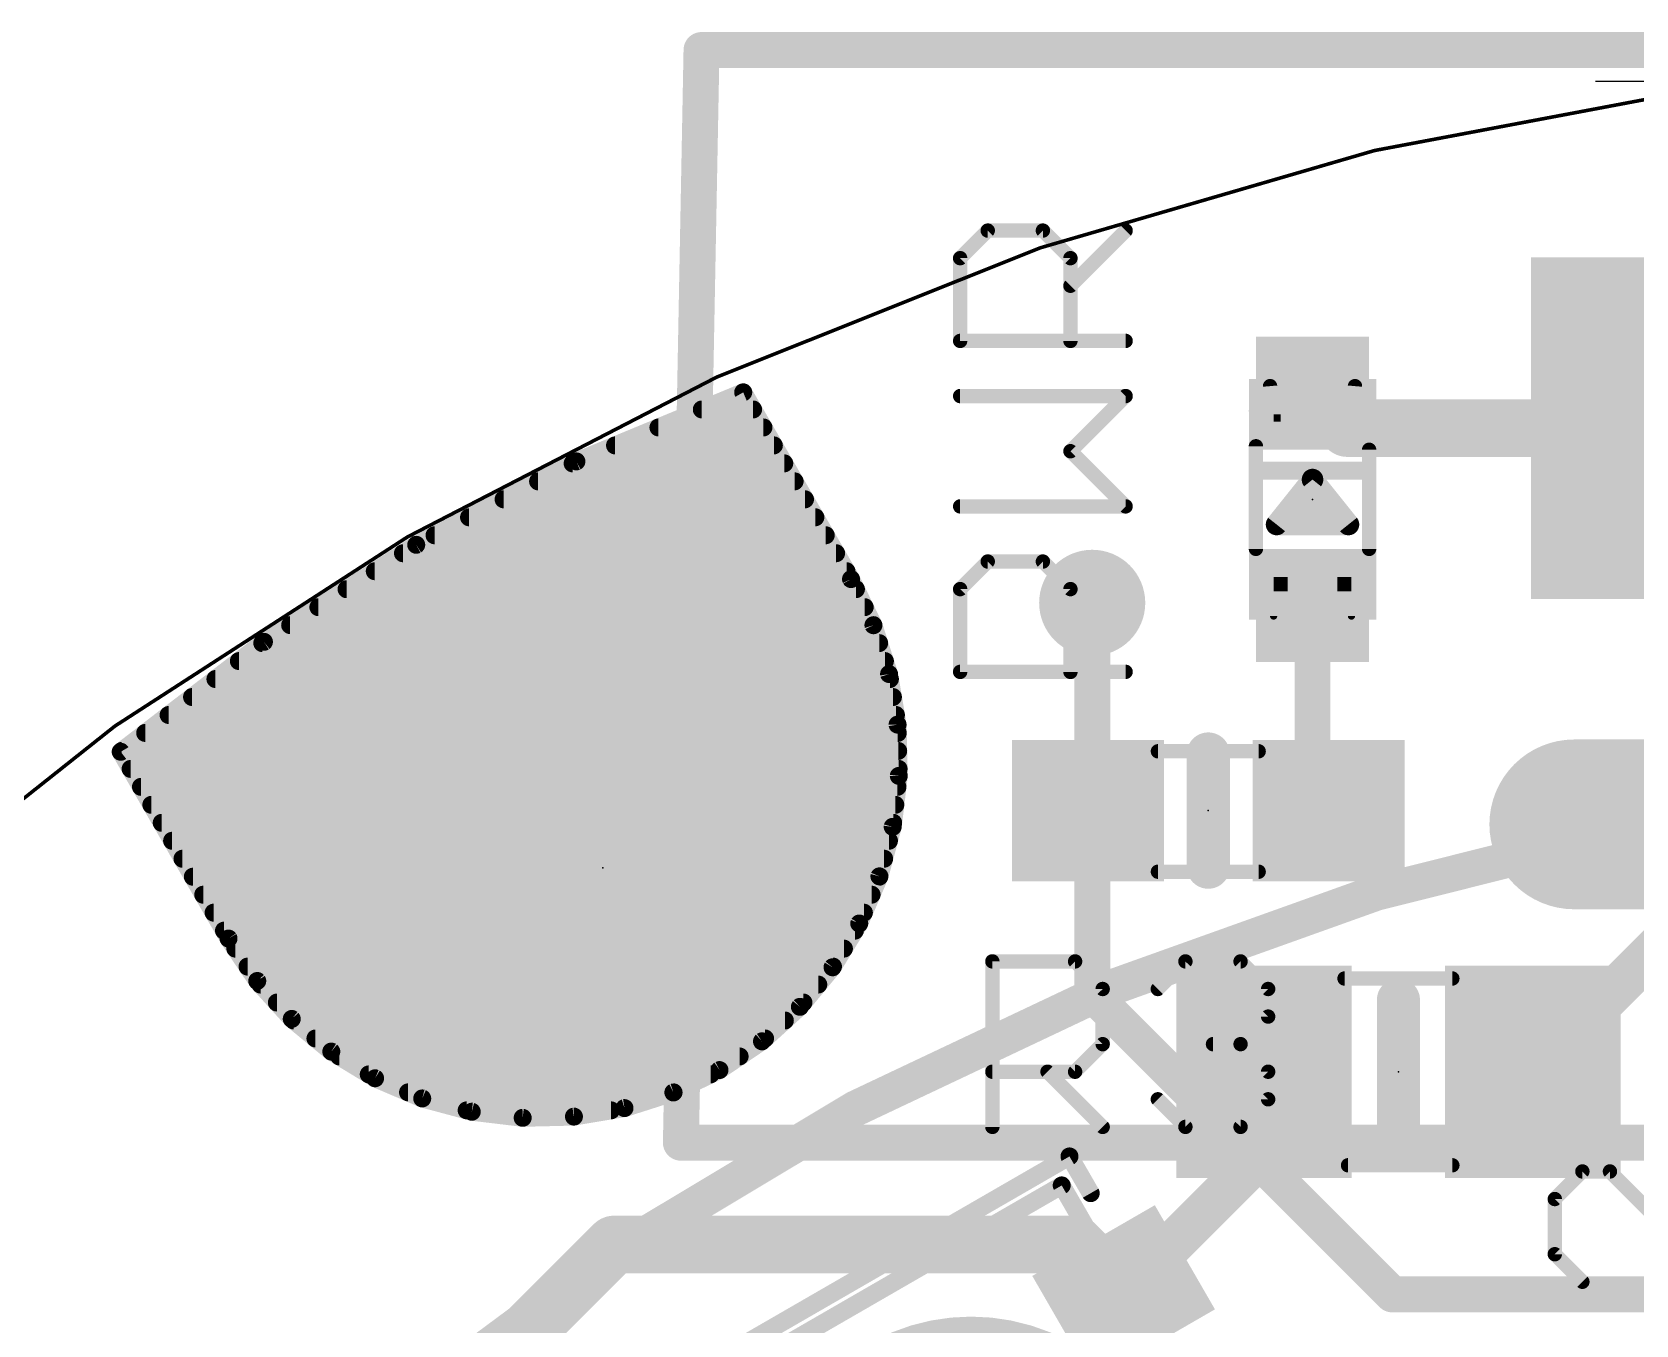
# Model space of a CAD drawing. Extents: x -25.4 to 25.4, y -26.7 to 25.8.
# Drawn here: x -15.4 to -4.06, y 16.39 to 25.53 of the extents above; entities that cross this region are included whole.
import ezdxf

# ---------------------------------------------------------------- set-up
doc = ezdxf.new("R2010")
doc.units = 0
for name, color, linetype in [('1', 12, 'CONTINUOUS'), ('16', 5, 'CONTINUOUS'), ('17', 110, 'CONTINUOUS'), ('18', 110, 'CONTINUOUS'), ('20', 53, 'CONTINUOUS'), ('21', 53, 'CONTINUOUS'), ('23', 53, 'CONTINUOUS'), ('25', 253, 'CONTINUOUS'), ('51', 53, 'CONTINUOUS')]:
    doc.layers.add(name, color=color, linetype=linetype)

# ---------------------------------------------------------------- blocks, each defined once
blk = doc.blocks.new('RECT')
blk.add_solid([(-0.5, -0.5), (0.5, -0.5), (-0.5, 0.5), (0.5, 0.5)])
blk = doc.blocks.new('OFFSETP100')
at = {"const_width": 1}
blk.add_lwpolyline([(0, 0), (1, 0)], dxfattribs=at)
at = {"const_width": 0.5}
for points in [[(0, 0.25, 1), (0, -0.25)], [(1, -0.25, 1), (1, 0.25)]]:
    blk.add_lwpolyline(points, format="xyb", dxfattribs=at)
blk = doc.blocks.new('SQUAREP')
blk.add_solid([(-0.5, -0.5), (0.5, -0.5), (-0.5, 0.5), (0.5, 0.5)])
blk = doc.blocks.new('ROUNDP')
at = {"const_width": 0.5}
blk.add_lwpolyline([(0, -0.25, 1), (0, 0.25, 1), (0, -0.25)], format="xyb", dxfattribs=at)
blk = doc.blocks.new('ROUNDV')
at = {"const_width": 0.5}
blk.add_lwpolyline([(0, -0.25, 1), (0, 0.25, 1), (0, -0.25)], format="xyb", dxfattribs=at)

msp = doc.modelspace()

# ---------------------------------------------------------------- linework, layer by layer
at = {"layer": '1'}
for points, const_width in [([(-6.103, 22.728), (-6.35, 22.975)], 0.4064), ([(-10.3733, 22.9812), (-11.5522, 22.4929)], 0.127), ([(-9.6113, 21.6614), (-10.3733, 22.9812)], 0.127), ([(-10.6659, 22.86), (-10.3033, 22.86)], 0.127), ([(-3.6, 22.728), (-6.103, 22.728)], 0.4064), ([(-10.9725, 22.733), (-10.23, 22.733)], 0.127), ([(-11.2792, 22.606), (-10.1567, 22.606)], 0.127), ([(-11.5522, 22.4929), (-12.6841, 21.9037)], 0.127), ([(-11.5789, 22.479), (-10.0833, 22.479)], 0.127), ([(-11.8229, 22.352), (-10.01, 22.352)], 0.127), ([(-12.0668, 22.225), (-9.9367, 22.225)], 0.127), ([(-12.3108, 22.098), (-9.8634, 22.098)], 0.127), ([(-12.5548, 21.971), (-9.79, 21.971)], 0.127), ([(-12.6841, 21.9037), (-13.7603, 21.218)], 0.127), ([(-12.7778, 21.844), (-9.7167, 21.844)], 0.127), ([(-12.9771, 21.717), (-9.6434, 21.717)], 0.127), ([(-13.1765, 21.59), (-9.5766, 21.59)], 0.127), ([(-9.4529, 21.3354), (-9.6113, 21.6614)], 0.127), ([(-7.907, 21.4935), (-7.907, 20.0549)], 0.254), ([(-6.35, 21.475), (-6.35, 20.1439)], 0.254), ([(-13.3758, 21.463), (-9.5149, 21.463)], 0.127), ([(-13.5752, 21.336), (-9.4532, 21.336)], 0.127), ([(-9.3426, 20.9902), (-9.4529, 21.3354)], 0.127), ([(-13.7603, 21.218), (-14.7727, 20.4412)], 0.127), ([(-13.7721, 21.209), (-9.4125, 21.209)], 0.127), ([(-13.9376, 21.082), (-9.3719, 21.082)], 0.127), ([(-14.1031, 20.955), (-9.3367, 20.955)], 0.127), ([(-9.2825, 20.6328), (-9.3426, 20.9902)], 0.127), ([(-14.2686, 20.828), (-9.3153, 20.828)], 0.127), ([(-14.4341, 20.701), (-9.294, 20.701)], 0.127), ([(-14.5997, 20.574), (-9.2811, 20.574)], 0.127), ([(-9.2739, 20.2705), (-9.2825, 20.6328)], 0.127), ([(-14.7727, 20.4412), (-14.0107, 19.1214)], 0.127), ([(-14.7652, 20.447), (-9.2781, 20.447)], 0.127), ([(-14.7027, 20.32), (-9.2751, 20.32)], 0.127), ([(-9.3169, 19.9107), (-9.2739, 20.2705)], 0.127), ([(-14.6294, 20.193), (-9.2831, 20.193)], 0.127), ([(-7.907, 20.0549), (-7.9366, 20.0254)], 0.254), ([(-6.35, 20.1439), (-6.2366, 20.0254)], 0.254), ([(-14.5561, 20.066), (-9.2983, 20.066)], 0.127), ([(-14.4828, 19.939), (-9.3135, 19.939)], 0.127), ([(-9.4107, 19.5606), (-9.3169, 19.9107)], 0.127), ([(-14.4094, 19.812), (-9.3433, 19.812)], 0.127), ([(-14.3361, 19.685), (-9.3774, 19.685)], 0.127), ([(-4.7929, 18.1788), (-3.3, 19.6717)], 0.3048), ([(-14.2628, 19.558), (-9.4118, 19.558)], 0.127), ([(-9.5534, 19.2275), (-9.4107, 19.5606)], 0.127), ([(-14.1895, 19.431), (-9.4662, 19.431)], 0.127), ([(-14.1161, 19.304), (-9.5206, 19.304)], 0.127), ([(-9.742, 18.9181), (-9.5534, 19.2275)], 0.127), ([(-14.0428, 19.177), (-9.5841, 19.177)], 0.127), ([(-14.0107, 19.1214), (-13.8076, 18.8213)], 0.127), ([(-13.9624, 19.05), (-9.6616, 19.05)], 0.127), ([(-13.8764, 18.923), (-9.739, 18.923)], 0.127), ([(-9.9727, 18.6386), (-9.742, 18.9181)], 0.127), ([(-13.8076, 18.8213), (-13.5638, 18.5531)], 0.127), ([(-13.7846, 18.796), (-9.8428, 18.796)], 0.127), ([(-13.6692, 18.669), (-9.9476, 18.669)], 0.127), ([(-10.2409, 18.3948), (-9.9727, 18.6386)], 0.127), ([(-13.5638, 18.5531), (-13.2843, 18.3224)], 0.127), ([(-13.5503, 18.542), (-10.079, 18.542)], 0.127), ([(-13.3965, 18.415), (-10.2187, 18.415)], 0.127), ([(-13.2843, 18.3224), (-12.9749, 18.1338)], 0.127), ([(-10.541, 18.1917), (-10.2409, 18.3948)], 0.127), ([(-13.228, 18.288), (-10.3987, 18.288)], 0.127), ([(-10.867, 18.0333), (-10.541, 18.1917)], 0.127), ([(-6.6929, 18.1788), (-6.6929, 17.6108)], 0.3048), ([(-13.0196, 18.161), (-10.6042, 18.161)], 0.127), ([(-12.9749, 18.1338), (-12.6418, 17.9911)], 0.127), ([(-12.742, 18.034), (-10.8656, 18.034)], 0.127), ([(-12.6418, 17.9911), (-12.2917, 17.8973)], 0.127), ([(-11.2122, 17.923), (-10.867, 18.0333)], 0.127), ([(-12.3279, 17.907), (-11.3073, 17.907)], 0.127), ([(-12.2917, 17.8973), (-11.9319, 17.8543)], 0.127), ([(-11.9319, 17.8543), (-11.5696, 17.8629)], 0.127), ([(-11.5696, 17.8629), (-11.2122, 17.923)], 0.127), ([(-6.6929, 17.6108), (-7.685, 16.6188)], 0.3048), ([(-12.8016, 15.4432), (-11.2852, 16.9596)], 0.4064), ([(-8.0258, 16.9596), (-11.2852, 16.9596)], 0.4064), ([(-7.685, 16.6188), (-8.0258, 16.9596)], 0.4064)]:
    msp.add_lwpolyline(points, dxfattribs=dict(at, const_width=const_width))
for points, const_width in [([(-6.2782, 23.0468, 1), (-6.4218, 22.9032)], 0.2032), ([(-10.3458, 22.9971, 1), (-10.4008, 22.9653)], 0.0635), ([(-10.3611, 22.9519, 1), (-10.3854, 23.0106)], 0.0635), ([(-10.6659, 22.8917, 1), (-10.6659, 22.8283)], 0.0635), ([(-10.3033, 22.8283, 1), (-10.3033, 22.8917)], 0.0635), ([(-6.103, 22.8296, 1), (-6.103, 22.6264)], 0.2032), ([(-6.1748, 22.6562, 1), (-6.0312, 22.7998)], 0.2032), ([(-10.9725, 22.7647, 1), (-10.9725, 22.7013)], 0.0635), ([(-10.23, 22.7013, 1), (-10.23, 22.7647)], 0.0635), ([(-11.2792, 22.6378, 1), (-11.2792, 22.5743)], 0.0635), ([(-10.1567, 22.5743, 1), (-10.1567, 22.6378)], 0.0635), ([(-11.5376, 22.4647, 1), (-11.5669, 22.5211)], 0.0635), ([(-11.5789, 22.5108, 1), (-11.5789, 22.4473)], 0.0635), ([(-11.5644, 22.5222, 1), (-11.5401, 22.4636)], 0.0635), ([(-10.0833, 22.4473, 1), (-10.0833, 22.5108)], 0.0635), ([(-11.8229, 22.3837, 1), (-11.8229, 22.3203)], 0.0635), ([(-10.01, 22.3203, 1), (-10.01, 22.3837)], 0.0635), ([(-12.0668, 22.2568, 1), (-12.0668, 22.1933)], 0.0635), ([(-9.9367, 22.1933, 1), (-9.9367, 22.2568)], 0.0635), ([(-12.3108, 22.1298, 1), (-12.3108, 22.0663)], 0.0635), ([(-9.8634, 22.0663, 1), (-9.8634, 22.1298)], 0.0635), ([(-12.5548, 22.0027, 1), (-12.5548, 21.9393)], 0.0635), ([(-9.79, 21.9393, 1), (-9.79, 22.0027)], 0.0635), ([(-12.7778, 21.8758, 1), (-12.7778, 21.8123)], 0.0635), ([(-12.6988, 21.9318, 1), (-12.6694, 21.8755)], 0.0635), ([(-12.6671, 21.8769, 1), (-12.7012, 21.9304)], 0.0635), ([(-9.7167, 21.8123, 1), (-9.7167, 21.8758)], 0.0635), ([(-12.9771, 21.7488, 1), (-12.9771, 21.6853)], 0.0635), ([(-9.6434, 21.6853, 1), (-9.6434, 21.7488)], 0.0635), ([(-13.1765, 21.6217, 1), (-13.1765, 21.5583)], 0.0635), ([(-9.5827, 21.6753, 1), (-9.6399, 21.6475)], 0.0635), ([(-9.6388, 21.6455, 1), (-9.5838, 21.6773)], 0.0635), ([(-9.5766, 21.5583, 1), (-9.5766, 21.6217)], 0.0635), ([(-7.8435, 21.4935, 1), (-7.9705, 21.4935)], 0.127), ([(-6.2865, 21.475, 1), (-6.4135, 21.475)], 0.127), ([(-13.3758, 21.4947, 1), (-13.3758, 21.4313)], 0.0635), ([(-9.5149, 21.4313, 1), (-9.5149, 21.4947)], 0.0635), ([(-13.5752, 21.3678, 1), (-13.5752, 21.3043)], 0.0635), ([(-9.4227, 21.3451, 1), (-9.4832, 21.3257)], 0.0635), ([(-9.4815, 21.3215, 1), (-9.4244, 21.3493)], 0.0635), ([(-9.4532, 21.3043, 1), (-9.4532, 21.3678)], 0.0635), ([(-13.7721, 21.2407, 1), (-13.7721, 21.1773)], 0.0635), ([(-13.7774, 21.2448, 1), (-13.7433, 21.1913)], 0.0635), ([(-13.741, 21.1928, 1), (-13.7797, 21.2432)], 0.0635), ([(-9.4125, 21.1773, 1), (-9.4125, 21.2407)], 0.0635), ([(-13.9376, 21.1137, 1), (-13.9376, 21.0503)], 0.0635), ([(-9.3719, 21.0503, 1), (-9.3719, 21.1137)], 0.0635), ([(-14.1031, 20.9868, 1), (-14.1031, 20.9233)], 0.0635), ([(-9.3113, 20.9955, 1), (-9.3739, 20.985)], 0.0635), ([(-9.3728, 20.9806, 1), (-9.3124, 20.9999)], 0.0635), ([(-9.3367, 20.9233, 1), (-9.3367, 20.9868)], 0.0635), ([(-14.2686, 20.8597, 1), (-14.2686, 20.7963)], 0.0635), ([(-9.3153, 20.7963, 1), (-9.3153, 20.8597)], 0.0635), ([(-14.4341, 20.7327, 1), (-14.4341, 20.6693)], 0.0635), ([(-9.294, 20.6693, 1), (-9.294, 20.7327)], 0.0635), ([(-14.5997, 20.6058, 1), (-14.5997, 20.5423)], 0.0635), ([(-9.2508, 20.6336, 1), (-9.3142, 20.6321)], 0.0635), ([(-9.3138, 20.6276, 1), (-9.2512, 20.6381)], 0.0635), ([(-9.2811, 20.5423, 1), (-9.2811, 20.6058)], 0.0635), ([(0, 20.32, 0.4142), (-20.32, 0)], 0.254), ([(-14.7452, 20.4571, 1), (-14.8002, 20.4253)], 0.0635), ([(-14.792, 20.4664, 1), (-14.7534, 20.416)], 0.0635), ([(-14.7652, 20.4788, 1), (-14.7652, 20.4153)], 0.0635), ([(-9.2781, 20.4153, 1), (-9.2781, 20.4788)], 0.0635), ([(-14.7027, 20.3517, 1), (-14.7027, 20.2883)], 0.0635), ([(-9.3056, 20.2698, 1), (-9.2421, 20.2713)], 0.0635), ([(-9.2423, 20.2668, 1), (-9.3054, 20.2743)], 0.0635), ([(-9.2751, 20.2883, 1), (-9.2751, 20.3517)], 0.0635), ([(-14.6294, 20.2248, 1), (-14.6294, 20.1613)], 0.0635), ([(-9.2831, 20.1613, 1), (-9.2831, 20.2248)], 0.0635), ([(-7.8621, 20.01, 1), (-7.9519, 20.0998)], 0.127), ([(-6.3041, 20.1878, 1), (-6.3959, 20.1)], 0.127), ([(-6.4135, 20.1439, 1), (-6.2865, 20.1439)], 0.127), ([(-14.5561, 20.0978, 1), (-14.5561, 20.0343)], 0.0635), ([(-9.2983, 20.0343, 1), (-9.2983, 20.0978)], 0.0635), ([(-7.9815, 20.0703, 1), (-7.8917, 19.9805)], 0.127), ([(-7.9705, 20.0549, 1), (-7.8435, 20.0549)], 0.127), ([(-6.2825, 19.9815, 1), (-6.1907, 20.0692)], 0.127), ([(-14.4828, 19.9707, 1), (-14.4828, 19.9073)], 0.0635), ([(-9.2862, 19.9025, 1), (-9.3476, 19.9189)], 0.0635), ([(-9.3135, 19.9073, 1), (-9.3135, 19.9707)], 0.0635), ([(-14.4094, 19.8438, 1), (-14.4094, 19.7803)], 0.0635), ([(-9.3484, 19.9145, 1), (-9.2854, 19.9069)], 0.0635), ([(-9.3433, 19.7803, 1), (-9.3433, 19.8438)], 0.0635), ([(-14.3361, 19.7168, 1), (-14.3361, 19.6533)], 0.0635), ([(-9.3774, 19.6533, 1), (-9.3774, 19.7168)], 0.0635), ([(-14.2628, 19.5897, 1), (-14.2628, 19.5263)], 0.0635), ([(-9.3815, 19.5481, 1), (-9.4399, 19.5731)], 0.0635), ([(-9.4118, 19.5263, 1), (-9.4118, 19.5897)], 0.0635), ([(-9.4414, 19.5689, 1), (-9.38, 19.5524)], 0.0635), ([(-14.1895, 19.4627, 1), (-14.1895, 19.3993)], 0.0635), ([(-9.4662, 19.3993, 1), (-9.4662, 19.4627)], 0.0635), ([(-14.1161, 19.3358, 1), (-14.1161, 19.2723)], 0.0635), ([(-9.5825, 19.24, 1), (-9.5242, 19.215)], 0.0635), ([(-9.5262, 19.211, 1), (-9.5805, 19.244)], 0.0635), ([(-9.5206, 19.2723, 1), (-9.5206, 19.3358)], 0.0635), ([(-14.0428, 19.2087, 1), (-14.0428, 19.1453)], 0.0635), ([(-13.9844, 19.1392, 1), (-14.037, 19.1036)], 0.0635), ([(-14.0382, 19.1055, 1), (-13.9832, 19.1373)], 0.0635), ([(-9.5841, 19.1453, 1), (-9.5841, 19.2087)], 0.0635), ([(-13.9624, 19.0817, 1), (-13.9624, 19.0183)], 0.0635), ([(-9.6616, 19.0183, 1), (-9.6616, 19.0817)], 0.0635), ([(-13.8764, 18.9548, 1), (-13.8764, 18.8913)], 0.0635), ([(-9.7691, 18.9346, 1), (-9.7149, 18.9015)], 0.0635), ([(-9.7175, 18.8978, 1), (-9.7665, 18.9383)], 0.0635), ([(-9.739, 18.8913, 1), (-9.739, 18.9548)], 0.0635), ([(-13.7841, 18.8426, 1), (-13.8311, 18.7999)], 0.0635), ([(-13.8339, 18.8035, 1), (-13.7813, 18.8391)], 0.0635), ([(-13.7846, 18.8277, 1), (-13.7846, 18.7643)], 0.0635), ([(-9.8428, 18.7643, 1), (-9.8428, 18.8277)], 0.0635), ([(-13.6692, 18.7007, 1), (-13.6692, 18.6373)], 0.0635), ([(-9.9514, 18.6151, 1), (-9.9941, 18.6621)], 0.0635), ([(-9.9476, 18.6373, 1), (-9.9476, 18.7007)], 0.0635), ([(-13.5436, 18.5776, 1), (-13.584, 18.5286)], 0.0635), ([(-13.5873, 18.5318, 1), (-13.5403, 18.5745)], 0.0635), ([(-13.5503, 18.5738, 1), (-13.5503, 18.5103)], 0.0635), ([(-10.079, 18.5103, 1), (-10.079, 18.5738)], 0.0635), ([(-9.9972, 18.6588, 1), (-9.9482, 18.6184)], 0.0635), ([(-13.3965, 18.4467, 1), (-13.3965, 18.3833)], 0.0635), ([(-10.2187, 18.3833, 1), (-10.2187, 18.4467)], 0.0635), ([(-13.2678, 18.3495, 1), (-13.3009, 18.2953)], 0.0635), ([(-13.3046, 18.2979, 1), (-13.2641, 18.3469)], 0.0635), ([(-10.2622, 18.4183, 1), (-10.2195, 18.3713)], 0.0635), ([(-10.2231, 18.3685, 1), (-10.2587, 18.4211)], 0.0635), ([(-13.228, 18.3197, 1), (-13.228, 18.2563)], 0.0635), ([(-10.5588, 18.218, 1), (-10.5232, 18.1654)], 0.0635), ([(-10.5271, 18.1631, 1), (-10.5549, 18.2202)], 0.0635), ([(-10.3987, 18.2563, 1), (-10.3987, 18.3197)], 0.0635), ([(-6.6167, 18.1788, 1), (-6.7691, 18.1788)], 0.1524), ([(-4.8468, 18.2327, 1), (-4.7391, 18.1249)], 0.1524), ([(-13.0196, 18.1928, 1), (-13.0196, 18.1293)], 0.0635), ([(-12.9624, 18.1629, 1), (-12.9874, 18.1046)], 0.0635), ([(-12.9914, 18.1066, 1), (-12.9584, 18.1609)], 0.0635), ([(-10.6042, 18.1293, 1), (-10.6042, 18.1928)], 0.0635), ([(-12.742, 18.0658, 1), (-12.742, 18.0023)], 0.0635), ([(-12.6335, 18.0218, 1), (-12.65, 17.9604)], 0.0635), ([(-12.6543, 17.9619, 1), (-12.6293, 18.0203)], 0.0635), ([(-10.8809, 18.0619, 1), (-10.8531, 18.0048)], 0.0635), ([(-10.8573, 18.0031, 1), (-10.8766, 18.0636)], 0.0635), ([(-10.8656, 18.0023, 1), (-10.8656, 18.0658)], 0.0635), ([(-12.3279, 17.9387, 1), (-12.3279, 17.8753)], 0.0635), ([(-12.2879, 17.9288, 1), (-12.2955, 17.8658)], 0.0635), ([(-12.2999, 17.8666, 1), (-12.2835, 17.928)], 0.0635), ([(-11.9326, 17.886, 1), (-11.9311, 17.8225)], 0.0635), ([(-11.9356, 17.8227, 1), (-11.9281, 17.8858)], 0.0635), ([(-11.5748, 17.8942, 1), (-11.5643, 17.8316)], 0.0635), ([(-11.5688, 17.8312, 1), (-11.5703, 17.8946)], 0.0635), ([(-11.3073, 17.8753, 1), (-11.3073, 17.9387)], 0.0635), ([(-11.2218, 17.9532, 1), (-11.2025, 17.8928)], 0.0635), ([(-11.2069, 17.8917, 1), (-11.2174, 17.9543)], 0.0635), ([(-6.7691, 17.6108, 1), (-6.6167, 17.6108)], 0.1524), ([(-6.6391, 17.5569, 1), (-6.7468, 17.6647)], 0.1524), ([(-11.2852, 17.0612, 1), (-11.2852, 16.858)], 0.2032), ([(-11.2134, 16.8877, 1), (-11.3571, 17.0314)], 0.2032), ([(-7.9539, 17.0314, 1), (-8.0976, 16.8877)], 0.2032), ([(-8.0258, 16.858, 1), (-8.0258, 17.0612)], 0.2032), ([(-7.7568, 16.5469, 1), (-7.6131, 16.6906)], 0.2032), ([(-7.7388, 16.6727, 1), (-7.6311, 16.5649)], 0.1524)]:
    msp.add_lwpolyline(points, format="xyb", dxfattribs=dict(at, const_width=const_width))
at = {"layer": '16'}
for points, const_width in [([(-10.668, 25.4), (-10.8137, 17.6784)], 0.254), ([(10.16, 25.4), (-10.668, 25.4)], 0.254), ([(-10.3733, 22.9812), (-11.5522, 22.4929)], 0.127), ([(-9.6113, 21.6614), (-10.3733, 22.9812)], 0.127), ([(-10.6659, 22.86), (-10.3033, 22.86)], 0.127), ([(-10.9725, 22.733), (-10.23, 22.733)], 0.127), ([(-11.2792, 22.606), (-10.1567, 22.606)], 0.127), ([(-11.5522, 22.4929), (-12.6841, 21.9037)], 0.127), ([(-11.5789, 22.479), (-10.0833, 22.479)], 0.127), ([(-11.8229, 22.352), (-10.01, 22.352)], 0.127), ([(-12.0668, 22.225), (-9.9367, 22.225)], 0.127), ([(-12.3108, 22.098), (-9.8634, 22.098)], 0.127), ([(-12.5548, 21.971), (-9.79, 21.971)], 0.127), ([(-12.6841, 21.9037), (-13.7603, 21.218)], 0.127), ([(-12.7778, 21.844), (-9.7167, 21.844)], 0.127), ([(-12.9771, 21.717), (-9.6434, 21.717)], 0.127), ([(-13.1765, 21.59), (-9.5766, 21.59)], 0.127), ([(-9.4529, 21.3354), (-9.6113, 21.6614)], 0.127), ([(-7.907, 18.7274), (-7.907, 21.4935)], 0.254), ([(-13.3758, 21.463), (-9.5149, 21.463)], 0.127), ([(-13.5752, 21.336), (-9.4532, 21.336)], 0.127), ([(-9.3426, 20.9902), (-9.4529, 21.3354)], 0.127), ([(-13.7603, 21.218), (-14.7727, 20.4412)], 0.127), ([(-13.7721, 21.209), (-9.4125, 21.209)], 0.127), ([(-13.9376, 21.082), (-9.3719, 21.082)], 0.127), ([(-14.1031, 20.955), (-9.3367, 20.955)], 0.127), ([(-9.2825, 20.6328), (-9.3426, 20.9902)], 0.127), ([(-14.2686, 20.828), (-9.3153, 20.828)], 0.127), ([(-14.4341, 20.701), (-9.294, 20.701)], 0.127), ([(-14.5997, 20.574), (-9.2811, 20.574)], 0.127), ([(-9.2739, 20.2705), (-9.2825, 20.6328)], 0.127), ([(-14.7727, 20.4412), (-14.0107, 19.1214)], 0.127), ([(-14.7652, 20.447), (-9.2781, 20.447)], 0.127), ([(-14.7027, 20.32), (-9.2751, 20.32)], 0.127), ([(-9.3169, 19.9107), (-9.2739, 20.2705)], 0.127), ([(-14.6294, 20.193), (-9.2831, 20.193)], 0.127), ([(-14.5561, 20.066), (-9.2983, 20.066)], 0.127), ([(-14.4828, 19.939), (-9.3135, 19.939)], 0.127), ([(-9.4107, 19.5606), (-9.3169, 19.9107)], 0.127), ([(-14.4094, 19.812), (-9.3433, 19.812)], 0.127), ([(-14.3361, 19.685), (-9.3774, 19.685)], 0.127), ([(-14.2628, 19.558), (-9.4118, 19.558)], 0.127), ([(-9.5534, 19.2275), (-9.4107, 19.5606)], 0.127), ([(-14.1895, 19.431), (-9.4662, 19.431)], 0.127), ([(-14.1161, 19.304), (-9.5206, 19.304)], 0.127), ([(-9.742, 18.9181), (-9.5534, 19.2275)], 0.127), ([(-14.0428, 19.177), (-9.5841, 19.177)], 0.127), ([(-14.0107, 19.1214), (-13.8076, 18.8213)], 0.127), ([(-13.9624, 19.05), (-9.6616, 19.05)], 0.127), ([(-13.8764, 18.923), (-9.739, 18.923)], 0.127), ([(-9.9727, 18.6386), (-9.742, 18.9181)], 0.127), ([(-13.8076, 18.8213), (-13.5638, 18.5531)], 0.127), ([(-13.7846, 18.796), (-9.8428, 18.796)], 0.127), ([(-5.7861, 16.6065), (-7.907, 18.7274)], 0.254), ([(-13.6692, 18.669), (-9.9476, 18.669)], 0.127), ([(-10.2409, 18.3948), (-9.9727, 18.6386)], 0.127), ([(-13.5638, 18.5531), (-13.2843, 18.3224)], 0.127), ([(-13.5503, 18.542), (-10.079, 18.542)], 0.127), ([(-13.3965, 18.415), (-10.2187, 18.415)], 0.127), ([(-13.2843, 18.3224), (-12.9749, 18.1338)], 0.127), ([(-10.541, 18.1917), (-10.2409, 18.3948)], 0.127), ([(-13.228, 18.288), (-10.3987, 18.288)], 0.127), ([(-10.867, 18.0333), (-10.541, 18.1917)], 0.127), ([(-13.0196, 18.161), (-10.6042, 18.161)], 0.127), ([(-12.9749, 18.1338), (-12.6418, 17.9911)], 0.127), ([(-12.742, 18.034), (-10.8656, 18.034)], 0.127), ([(-12.6418, 17.9911), (-12.2917, 17.8973)], 0.127), ([(-11.2122, 17.923), (-10.867, 18.0333)], 0.127), ([(-12.3279, 17.907), (-11.3073, 17.907)], 0.127), ([(-12.2917, 17.8973), (-11.9319, 17.8543)], 0.127), ([(-11.9319, 17.8543), (-11.5696, 17.8629)], 0.127), ([(-11.5696, 17.8629), (-11.2122, 17.923)], 0.127), ([(-10.8137, 17.6784), (10.0143, 17.6784)], 0.254), ([(1.1354, 16.6065), (-5.7861, 16.6065)], 0.254)]:
    msp.add_lwpolyline(points, dxfattribs=dict(at, const_width=const_width))
for points, const_width in [([(-10.6045, 25.3988, 1), (-10.7315, 25.4012)], 0.127), ([(-10.668, 25.4635, 1), (-10.668, 25.3365)], 0.127), ([(-10.3458, 22.9971, 1), (-10.4008, 22.9653)], 0.0635), ([(-10.3611, 22.9519, 1), (-10.3854, 23.0106)], 0.0635), ([(-10.6659, 22.8917, 1), (-10.6659, 22.8283)], 0.0635), ([(-10.3033, 22.8283, 1), (-10.3033, 22.8917)], 0.0635), ([(-10.9725, 22.7647, 1), (-10.9725, 22.7013)], 0.0635), ([(-10.23, 22.7013, 1), (-10.23, 22.7647)], 0.0635), ([(-11.2792, 22.6378, 1), (-11.2792, 22.5743)], 0.0635), ([(-10.1567, 22.5743, 1), (-10.1567, 22.6378)], 0.0635), ([(-11.5376, 22.4647, 1), (-11.5669, 22.5211)], 0.0635), ([(-11.5789, 22.5108, 1), (-11.5789, 22.4473)], 0.0635), ([(-11.5644, 22.5222, 1), (-11.5401, 22.4636)], 0.0635), ([(-10.0833, 22.4473, 1), (-10.0833, 22.5108)], 0.0635), ([(-11.8229, 22.3837, 1), (-11.8229, 22.3203)], 0.0635), ([(-10.01, 22.3203, 1), (-10.01, 22.3837)], 0.0635), ([(-12.0668, 22.2568, 1), (-12.0668, 22.1933)], 0.0635), ([(-9.9367, 22.1933, 1), (-9.9367, 22.2568)], 0.0635), ([(-12.3108, 22.1298, 1), (-12.3108, 22.0663)], 0.0635), ([(-9.8634, 22.0663, 1), (-9.8634, 22.1298)], 0.0635), ([(-12.5548, 22.0027, 1), (-12.5548, 21.9393)], 0.0635), ([(-9.79, 21.9393, 1), (-9.79, 22.0027)], 0.0635), ([(-12.7778, 21.8758, 1), (-12.7778, 21.8123)], 0.0635), ([(-12.6988, 21.9318, 1), (-12.6694, 21.8755)], 0.0635), ([(-12.6671, 21.8769, 1), (-12.7012, 21.9304)], 0.0635), ([(-9.7167, 21.8123, 1), (-9.7167, 21.8758)], 0.0635), ([(-12.9771, 21.7488, 1), (-12.9771, 21.6853)], 0.0635), ([(-9.6434, 21.6853, 1), (-9.6434, 21.7488)], 0.0635), ([(-13.1765, 21.6217, 1), (-13.1765, 21.5583)], 0.0635), ([(-9.5827, 21.6753, 1), (-9.6399, 21.6475)], 0.0635), ([(-9.6388, 21.6455, 1), (-9.5838, 21.6773)], 0.0635), ([(-9.5766, 21.5583, 1), (-9.5766, 21.6217)], 0.0635), ([(-7.8435, 21.4935, 1), (-7.9705, 21.4935)], 0.127), ([(-13.3758, 21.4947, 1), (-13.3758, 21.4313)], 0.0635), ([(-9.5149, 21.4313, 1), (-9.5149, 21.4947)], 0.0635), ([(-13.5752, 21.3678, 1), (-13.5752, 21.3043)], 0.0635), ([(-9.4227, 21.3451, 1), (-9.4832, 21.3257)], 0.0635), ([(-9.4815, 21.3215, 1), (-9.4244, 21.3493)], 0.0635), ([(-9.4532, 21.3043, 1), (-9.4532, 21.3678)], 0.0635), ([(-13.7721, 21.2407, 1), (-13.7721, 21.1773)], 0.0635), ([(-13.7774, 21.2448, 1), (-13.7433, 21.1913)], 0.0635), ([(-13.741, 21.1928, 1), (-13.7797, 21.2432)], 0.0635), ([(-9.4125, 21.1773, 1), (-9.4125, 21.2407)], 0.0635), ([(-13.9376, 21.1137, 1), (-13.9376, 21.0503)], 0.0635), ([(-9.3719, 21.0503, 1), (-9.3719, 21.1137)], 0.0635), ([(-14.1031, 20.9868, 1), (-14.1031, 20.9233)], 0.0635), ([(-9.3113, 20.9955, 1), (-9.3739, 20.985)], 0.0635), ([(-9.3728, 20.9806, 1), (-9.3124, 20.9999)], 0.0635), ([(-9.3367, 20.9233, 1), (-9.3367, 20.9868)], 0.0635), ([(-14.2686, 20.8597, 1), (-14.2686, 20.7963)], 0.0635), ([(-9.3153, 20.7963, 1), (-9.3153, 20.8597)], 0.0635), ([(-14.4341, 20.7327, 1), (-14.4341, 20.6693)], 0.0635), ([(-9.294, 20.6693, 1), (-9.294, 20.7327)], 0.0635), ([(-14.5997, 20.6058, 1), (-14.5997, 20.5423)], 0.0635), ([(-9.2508, 20.6336, 1), (-9.3142, 20.6321)], 0.0635), ([(-9.3138, 20.6276, 1), (-9.2512, 20.6381)], 0.0635), ([(-9.2811, 20.5423, 1), (-9.2811, 20.6058)], 0.0635), ([(0, 20.32, 0.4142), (-20.32, 0)], 0.254), ([(-14.7452, 20.4571, 1), (-14.8002, 20.4253)], 0.0635), ([(-14.792, 20.4664, 1), (-14.7534, 20.416)], 0.0635), ([(-14.7652, 20.4788, 1), (-14.7652, 20.4153)], 0.0635), ([(-9.2781, 20.4153, 1), (-9.2781, 20.4788)], 0.0635), ([(-14.7027, 20.3517, 1), (-14.7027, 20.2883)], 0.0635), ([(-9.3056, 20.2698, 1), (-9.2421, 20.2713)], 0.0635), ([(-9.2423, 20.2668, 1), (-9.3054, 20.2743)], 0.0635), ([(-9.2751, 20.2883, 1), (-9.2751, 20.3517)], 0.0635), ([(-14.6294, 20.2248, 1), (-14.6294, 20.1613)], 0.0635), ([(-9.2831, 20.1613, 1), (-9.2831, 20.2248)], 0.0635), ([(-14.5561, 20.0978, 1), (-14.5561, 20.0343)], 0.0635), ([(-9.2983, 20.0343, 1), (-9.2983, 20.0978)], 0.0635), ([(-14.4828, 19.9707, 1), (-14.4828, 19.9073)], 0.0635), ([(-9.2862, 19.9025, 1), (-9.3476, 19.9189)], 0.0635), ([(-9.3135, 19.9073, 1), (-9.3135, 19.9707)], 0.0635), ([(-14.4094, 19.8438, 1), (-14.4094, 19.7803)], 0.0635), ([(-9.3484, 19.9145, 1), (-9.2854, 19.9069)], 0.0635), ([(-9.3433, 19.7803, 1), (-9.3433, 19.8438)], 0.0635), ([(-14.3361, 19.7168, 1), (-14.3361, 19.6533)], 0.0635), ([(-9.3774, 19.6533, 1), (-9.3774, 19.7168)], 0.0635), ([(-14.2628, 19.5897, 1), (-14.2628, 19.5263)], 0.0635), ([(-9.3815, 19.5481, 1), (-9.4399, 19.5731)], 0.0635), ([(-9.4118, 19.5263, 1), (-9.4118, 19.5897)], 0.0635), ([(-9.4414, 19.5689, 1), (-9.38, 19.5524)], 0.0635), ([(-14.1895, 19.4627, 1), (-14.1895, 19.3993)], 0.0635), ([(-9.4662, 19.3993, 1), (-9.4662, 19.4627)], 0.0635), ([(-14.1161, 19.3358, 1), (-14.1161, 19.2723)], 0.0635), ([(-9.5825, 19.24, 1), (-9.5242, 19.215)], 0.0635), ([(-9.5262, 19.211, 1), (-9.5805, 19.244)], 0.0635), ([(-9.5206, 19.2723, 1), (-9.5206, 19.3358)], 0.0635), ([(-14.0428, 19.2087, 1), (-14.0428, 19.1453)], 0.0635), ([(-13.9844, 19.1392, 1), (-14.037, 19.1036)], 0.0635), ([(-14.0382, 19.1055, 1), (-13.9832, 19.1373)], 0.0635), ([(-9.5841, 19.1453, 1), (-9.5841, 19.2087)], 0.0635), ([(-13.9624, 19.0817, 1), (-13.9624, 19.0183)], 0.0635), ([(-9.6616, 19.0183, 1), (-9.6616, 19.0817)], 0.0635), ([(-13.8764, 18.9548, 1), (-13.8764, 18.8913)], 0.0635), ([(-9.7691, 18.9346, 1), (-9.7149, 18.9015)], 0.0635), ([(-9.7175, 18.8978, 1), (-9.7665, 18.9383)], 0.0635), ([(-9.739, 18.8913, 1), (-9.739, 18.9548)], 0.0635), ([(-13.7841, 18.8426, 1), (-13.8311, 18.7999)], 0.0635), ([(-13.8339, 18.8035, 1), (-13.7813, 18.8391)], 0.0635), ([(-13.7846, 18.8277, 1), (-13.7846, 18.7643)], 0.0635), ([(-9.8428, 18.7643, 1), (-9.8428, 18.8277)], 0.0635), ([(-7.8621, 18.7723, 1), (-7.9519, 18.6825)], 0.127), ([(-13.6692, 18.7007, 1), (-13.6692, 18.6373)], 0.0635), ([(-9.9514, 18.6151, 1), (-9.9941, 18.6621)], 0.0635), ([(-9.9476, 18.6373, 1), (-9.9476, 18.7007)], 0.0635), ([(-7.9705, 18.7274, 1), (-7.8435, 18.7274)], 0.127), ([(-13.5436, 18.5776, 1), (-13.584, 18.5286)], 0.0635), ([(-13.5873, 18.5318, 1), (-13.5403, 18.5745)], 0.0635), ([(-13.5503, 18.5738, 1), (-13.5503, 18.5103)], 0.0635), ([(-10.079, 18.5103, 1), (-10.079, 18.5738)], 0.0635), ([(-9.9972, 18.6588, 1), (-9.9482, 18.6184)], 0.0635), ([(-13.3965, 18.4467, 1), (-13.3965, 18.3833)], 0.0635), ([(-10.2187, 18.3833, 1), (-10.2187, 18.4467)], 0.0635), ([(-13.2678, 18.3495, 1), (-13.3009, 18.2953)], 0.0635), ([(-13.3046, 18.2979, 1), (-13.2641, 18.3469)], 0.0635), ([(-10.2622, 18.4183, 1), (-10.2195, 18.3713)], 0.0635), ([(-10.2231, 18.3685, 1), (-10.2587, 18.4211)], 0.0635), ([(-13.228, 18.3197, 1), (-13.228, 18.2563)], 0.0635), ([(-10.5588, 18.218, 1), (-10.5232, 18.1654)], 0.0635), ([(-10.5271, 18.1631, 1), (-10.5549, 18.2202)], 0.0635), ([(-10.3987, 18.2563, 1), (-10.3987, 18.3197)], 0.0635), ([(-13.0196, 18.1928, 1), (-13.0196, 18.1293)], 0.0635), ([(-12.9624, 18.1629, 1), (-12.9874, 18.1046)], 0.0635), ([(-12.9914, 18.1066, 1), (-12.9584, 18.1609)], 0.0635), ([(-10.6042, 18.1293, 1), (-10.6042, 18.1928)], 0.0635), ([(-12.742, 18.0658, 1), (-12.742, 18.0023)], 0.0635), ([(-12.6335, 18.0218, 1), (-12.65, 17.9604)], 0.0635), ([(-12.6543, 17.9619, 1), (-12.6293, 18.0203)], 0.0635), ([(-10.8809, 18.0619, 1), (-10.8531, 18.0048)], 0.0635), ([(-10.8573, 18.0031, 1), (-10.8766, 18.0636)], 0.0635), ([(-10.8656, 18.0023, 1), (-10.8656, 18.0658)], 0.0635), ([(-12.3279, 17.9387, 1), (-12.3279, 17.8753)], 0.0635), ([(-12.2879, 17.9288, 1), (-12.2955, 17.8658)], 0.0635), ([(-12.2999, 17.8666, 1), (-12.2835, 17.928)], 0.0635), ([(-11.9326, 17.886, 1), (-11.9311, 17.8225)], 0.0635), ([(-11.9356, 17.8227, 1), (-11.9281, 17.8858)], 0.0635), ([(-11.5748, 17.8942, 1), (-11.5643, 17.8316)], 0.0635), ([(-11.5688, 17.8312, 1), (-11.5703, 17.8946)], 0.0635), ([(-11.3073, 17.8753, 1), (-11.3073, 17.9387)], 0.0635), ([(-11.2218, 17.9532, 1), (-11.2025, 17.8928)], 0.0635), ([(-11.2069, 17.8917, 1), (-11.2174, 17.9543)], 0.0635), ([(-10.8137, 17.7419, 1), (-10.8137, 17.6149)], 0.127), ([(-10.8772, 17.6796, 1), (-10.7502, 17.6772)], 0.127), ([(-5.7861, 16.67, 1), (-5.7861, 16.543)], 0.127), ([(-5.831, 16.5616, 1), (-5.7412, 16.6514)], 0.127)]:
    msp.add_lwpolyline(points, format="xyb", dxfattribs=dict(at, const_width=const_width))
at = {"layer": '20', "const_width": 0.0254}
msp.add_lwpolyline([(-3.4925, 25.146, 14.4823), (3.4925, 25.146)], format="xyb", dxfattribs=at)
at = {"layer": '21'}
for points, const_width in [([(-6.35, 22.3647), (-6.604, 22.0472)], 0.1524), ([(-6.096, 22.0472), (-6.35, 22.3647)], 0.1524), ([(-6.4414, 22.2504), (-6.2586, 22.2504)], 0.1524), ([(-6.604, 22.0472), (-6.096, 22.0472)], 0.1524), ([(-6.5634, 22.098), (-6.1366, 22.098)], 0.1524), ([(-7.0866, 19.6254), (-7.0866, 20.4254)], 0.3048), ([(-5.7429, 18.6868), (-5.7429, 17.6708)], 0.3048), ([(-8.0676, 17.5814), (-11.3584, 15.6814)], 0.127), ([(-7.9176, 17.3216), (-8.0676, 17.5814)], 0.127)]:
    msp.add_lwpolyline(points, dxfattribs=dict(at, const_width=const_width))
for points, const_width in [([(-6.3202, 22.3885, 1), (-6.3798, 22.3409)], 0.0762), ([(-6.3202, 22.3409, 1), (-6.3798, 22.3885)], 0.0762), ([(-6.4414, 22.2885, 1), (-6.4414, 22.2123)], 0.0762), ([(-6.2586, 22.2123, 1), (-6.2586, 22.2885)], 0.0762), ([(-6.604, 22.0853, 1), (-6.604, 22.0091)], 0.0762), ([(-6.6338, 22.071, 1), (-6.5742, 22.0234)], 0.0762), ([(-6.5634, 22.1361, 1), (-6.5634, 22.0599)], 0.0762), ([(-6.1366, 22.0599, 1), (-6.1366, 22.1361)], 0.0762), ([(-6.1258, 22.0234, 1), (-6.0662, 22.071)], 0.0762), ([(-6.096, 22.0091, 1), (-6.096, 22.0853)], 0.0762), ([(-7.0104, 20.4254, 1), (-7.1628, 20.4254)], 0.1524), ([(-7.1628, 19.6254, 1), (-7.0104, 19.6254)], 0.1524), ([(-5.6667, 18.6868, 1), (-5.8191, 18.6868)], 0.1524), ([(-5.8191, 17.6708, 1), (-5.6667, 17.6708)], 0.1524), ([(-8.0401, 17.5973, 1), (-8.095, 17.5656)], 0.0635), ([(-8.0517, 17.554, 1), (-8.0834, 17.6089)], 0.0635), ([(-7.945, 17.3058, 1), (-7.8901, 17.3375)], 0.0635)]:
    msp.add_lwpolyline(points, format="xyb", dxfattribs=dict(at, const_width=const_width))
at = {"layer": '23'}
for p in [(-6.35, 22.225), (-7.0866, 20.0254), (-11.3665, 19.6215), (-5.7429, 18.1788)]:
    msp.add_point(p, dxfattribs=at)
at = {"layer": '25', "const_width": 0.1016}
for points in [[(-8.8402, 23.9293), (-8.6453, 24.1242)], [(-8.6453, 24.1242), (-8.2555, 24.1242)], [(-8.2555, 24.1242), (-8.0606, 23.9293)], [(-8.0606, 23.7344), (-7.6708, 24.1242)], [(-8.8402, 23.3446), (-8.8402, 23.9293)], [(-8.0606, 23.9293), (-8.0606, 23.3446)], [(-7.6708, 23.3446), (-8.8402, 23.3446)], [(-7.6708, 22.9548), (-8.8402, 22.9548)], [(-8.0606, 22.565), (-7.6708, 22.9548)], [(-7.6708, 22.1752), (-8.0606, 22.565)], [(-8.8402, 22.1752), (-7.6708, 22.1752)], [(-8.8402, 21.5905), (-8.6453, 21.7854)], [(-8.6453, 21.7854), (-8.2555, 21.7854)], [(-8.2555, 21.7854), (-8.0606, 21.5905)], [(-8.8402, 21.0058), (-8.8402, 21.5905)], [(-8.0606, 21.5905), (-8.0606, 21.0058)], [(-7.6708, 21.0058), (-8.8402, 21.0058)], [(-8.6126, 17.7902), (-8.6126, 18.9596)], [(-8.6126, 18.9596), (-8.0279, 18.9596)], [(-8.0279, 18.9596), (-7.833, 18.7647)], [(-7.4432, 18.7647), (-7.2483, 18.9596)], [(-7.2483, 18.9596), (-6.8585, 18.9596)], [(-6.8585, 18.9596), (-6.6636, 18.7647)], [(-7.833, 18.7647), (-7.833, 18.3749)], [(-6.6636, 18.7647), (-6.6636, 18.5698)], [(-6.6636, 18.5698), (-6.8585, 18.3749)], [(-7.833, 18.3749), (-8.0279, 18.18)], [(-6.8585, 18.3749), (-7.0534, 18.3749)], [(-6.8585, 18.3749), (-6.6636, 18.18)], [(-8.0279, 18.18), (-8.6126, 18.18)], [(-8.2228, 18.18), (-7.833, 17.7902)], [(-6.6636, 18.18), (-6.6636, 17.9851)], [(-7.2483, 17.7902), (-7.4432, 17.9851)], [(-6.6636, 17.9851), (-6.8585, 17.7902)], [(-6.8585, 17.7902), (-7.2483, 17.7902)], [(-4.443, 17.4752), (-4.6379, 17.2803)], [(-4.2481, 17.4752), (-4.443, 17.4752)], [(-3.4685, 16.6956), (-4.2481, 17.4752)], [(-4.6379, 17.2803), (-4.6379, 16.8905)], [(-4.6379, 16.8905), (-4.443, 16.6956)]]:
    msp.add_lwpolyline(points, dxfattribs=at)
at = {"layer": '25', "const_width": 0.0508}
for points in [[(-8.6453, 24.1496, 1), (-8.6453, 24.0988)], [(-8.6273, 24.1062, 1), (-8.6633, 24.1422)], [(-8.2375, 24.1422, 1), (-8.2735, 24.1062)], [(-8.2555, 24.0988, 1), (-8.2555, 24.1496)], [(-7.6528, 24.1062, 1), (-7.6888, 24.1422)], [(-8.8582, 23.9473, 1), (-8.8222, 23.9113)], [(-8.8148, 23.9293, 1), (-8.8656, 23.9293)], [(-8.0352, 23.9293, 1), (-8.086, 23.9293)], [(-8.0786, 23.9113, 1), (-8.0426, 23.9473)], [(-8.0786, 23.7524, 1), (-8.0426, 23.7164)], [(-8.8402, 23.37, 1), (-8.8402, 23.3192)], [(-8.8656, 23.3446, 1), (-8.8148, 23.3446)], [(-8.086, 23.3446, 1), (-8.0352, 23.3446)], [(-7.6708, 23.3192, 1), (-7.6708, 23.37)], [(-8.8402, 22.9802, 1), (-8.8402, 22.9294)], [(-7.6528, 22.9368, 1), (-7.6888, 22.9728)], [(-7.6708, 22.9294, 1), (-7.6708, 22.9802)], [(-8.0426, 22.583, 1), (-8.0786, 22.547)], [(-8.0786, 22.583, 1), (-8.0426, 22.547)], [(-8.8402, 22.2006, 1), (-8.8402, 22.1498)], [(-7.6888, 22.1572, 1), (-7.6528, 22.1932)], [(-7.6708, 22.1498, 1), (-7.6708, 22.2006)], [(-8.6453, 21.8108, 1), (-8.6453, 21.76)], [(-8.6273, 21.7674, 1), (-8.6633, 21.8034)], [(-8.2375, 21.8034, 1), (-8.2735, 21.7674)], [(-8.2555, 21.76, 1), (-8.2555, 21.8108)], [(-8.8582, 21.6085, 1), (-8.8222, 21.5725)], [(-8.8148, 21.5905, 1), (-8.8656, 21.5905)], [(-8.0352, 21.5905, 1), (-8.086, 21.5905)], [(-8.0786, 21.5725, 1), (-8.0426, 21.6085)], [(-8.8402, 21.0312, 1), (-8.8402, 20.9804)], [(-8.8656, 21.0058, 1), (-8.8148, 21.0058)], [(-8.086, 21.0058, 1), (-8.0352, 21.0058)], [(-7.6708, 20.9804, 1), (-7.6708, 21.0312)], [(-8.5872, 18.9596, 1), (-8.638, 18.9596)], [(-8.6126, 18.985, 1), (-8.6126, 18.9342)], [(-8.0099, 18.9775, 1), (-8.0459, 18.9416)], [(-8.0279, 18.9342, 1), (-8.0279, 18.985)], [(-7.2483, 18.985, 1), (-7.2483, 18.9342)], [(-7.2303, 18.9416, 1), (-7.2663, 18.9775)], [(-6.8405, 18.9775, 1), (-6.8765, 18.9416)], [(-6.8585, 18.9342, 1), (-6.8585, 18.985)], [(-7.8076, 18.7647, 1), (-7.8584, 18.7647)], [(-6.6382, 18.7647, 1), (-6.689, 18.7647)], [(-7.851, 18.7467, 1), (-7.815, 18.7826)], [(-7.4612, 18.7826, 1), (-7.4252, 18.7467)], [(-6.6816, 18.7467, 1), (-6.6456, 18.7826)], [(-6.689, 18.5698, 1), (-6.6382, 18.5698)], [(-6.6456, 18.5518, 1), (-6.6816, 18.5877)], [(-7.8584, 18.3749, 1), (-7.8076, 18.3749)], [(-7.815, 18.3569, 1), (-7.851, 18.3928)], [(-7.0534, 18.4003, 1), (-7.0534, 18.3495)], [(-6.8405, 18.3928, 1), (-6.8765, 18.3569)], [(-6.8765, 18.3928, 1), (-6.8405, 18.3569)], [(-6.8585, 18.3495, 1), (-6.8585, 18.4003)], [(-8.6126, 18.2054, 1), (-8.6126, 18.1546)], [(-8.2048, 18.1979, 1), (-8.2408, 18.162)], [(-8.0459, 18.1979, 1), (-8.0099, 18.162)], [(-8.0279, 18.1546, 1), (-8.0279, 18.2054)], [(-6.6382, 18.18, 1), (-6.689, 18.18)], [(-6.6816, 18.162, 1), (-6.6456, 18.1979)], [(-7.4252, 18.003, 1), (-7.4612, 17.9671)], [(-6.6456, 17.9671, 1), (-6.6816, 18.003)], [(-6.689, 17.9851, 1), (-6.6382, 17.9851)], [(-8.638, 17.7902, 1), (-8.5872, 17.7902)], [(-7.851, 17.7722, 1), (-7.815, 17.8081)], [(-7.2483, 17.8156, 1), (-7.2483, 17.7648)], [(-7.2663, 17.7722, 1), (-7.2303, 17.8081)], [(-6.8765, 17.8081, 1), (-6.8405, 17.7722)], [(-6.8585, 17.7648, 1), (-6.8585, 17.8156)], [(-4.443, 17.5006, 1), (-4.443, 17.4498)], [(-4.425, 17.4573, 1), (-4.461, 17.4932)], [(-4.2301, 17.4932, 1), (-4.2661, 17.4573)], [(-4.2481, 17.4498, 1), (-4.2481, 17.5006)], [(-4.6125, 17.2803, 1), (-4.6633, 17.2803)], [(-4.6559, 17.2983, 1), (-4.6199, 17.2624)], [(-4.6199, 16.9085, 1), (-4.6559, 16.8726)], [(-4.6633, 16.8905, 1), (-4.6125, 16.8905)], [(-4.461, 16.6777, 1), (-4.425, 16.7136)]]:
    msp.add_lwpolyline(points, format="xyb", dxfattribs=at)
at = {"layer": '51'}
msp.add_line((-3.5, 25.178), (-4.35, 25.178), dxfattribs=at)
for points, const_width in [([(-6.65, 23.025, 0.9168), (-6.05, 23.025)], 0.1016), ([(-6.6247, 23.0272, 1), (-6.6753, 23.0228)], 0.0508), ([(-6.0247, 23.0228, 1), (-6.0753, 23.0272)], 0.0508), ([(-6.7, 22.775, 1), (-6.7, 22.925, 1), (-6.7, 22.775)], 0.0508), ([(-6.7246, 22.6, 1), (-6.7754, 22.6)], 0.0508), ([(-5.9246, 22.575, 1), (-5.9754, 22.575)], 0.0508), ([(-6.7754, 21.875, 1), (-6.7246, 21.875)], 0.0508), ([(-5.9754, 21.875, 1), (-5.9246, 21.875)], 0.0508), ([(-6.075, 21.4, 1), (-6.625, 21.4)], 0.0508), ([(-6.6377, 21.4, 1), (-6.6123, 21.4)], 0.0254), ([(-6.0877, 21.4, 1), (-6.0623, 21.4)], 0.0254), ([(-7.4426, 20.4698, 1), (-7.4426, 20.419)], 0.0508), ([(-6.7306, 20.419, 1), (-6.7306, 20.4698)], 0.0508), ([(-7.4426, 19.6188, 1), (-7.4426, 19.568)], 0.0508), ([(-6.7306, 19.568, 1), (-6.7306, 19.6188)], 0.0508), ([(-6.1239, 18.8642, 1), (-6.1239, 18.8134)], 0.0508), ([(-5.3619, 18.8134, 1), (-5.3619, 18.8642)], 0.0508), ([(-6.0989, 17.5442, 1), (-6.0989, 17.4934)], 0.0508), ([(-5.3619, 17.4934, 1), (-5.3619, 17.5442)], 0.0508), ([(-8.095, 17.3924, 1), (-8.1499, 17.3607)], 0.0635), ([(-8.1066, 17.349, 1), (-8.1383, 17.404)], 0.0635), ([(-8.763, 13.586, 1), (-8.763, 16.386, 1), (-8.763, 13.586)], 0.127)]:
    msp.add_lwpolyline(points, format="xyb", dxfattribs=dict(at, const_width=const_width))
for points, const_width in [([(-6.75, 22.6), (-6.75, 21.875)], 0.1016), ([(-5.95, 22.575), (-5.95, 21.875)], 0.1016), ([(-6.7306, 20.4444), (-7.4426, 20.4444)], 0.1016), ([(-6.7306, 19.5934), (-7.4426, 19.5934)], 0.1016), ([(-6.1239, 18.8388), (-5.3619, 18.8388)], 0.1016), ([(-6.0989, 17.5188), (-5.3619, 17.5188)], 0.1016), ([(-11.1535, 15.6265), (-8.1225, 17.3765)], 0.127), ([(-8.1225, 17.3765), (-6.3725, 14.3455)], 0.127)]:
    msp.add_lwpolyline(points, dxfattribs=dict(at, const_width=const_width))

# ---------------------------------------------------------------- block references
at = {"layer": '1'}
for p, xscale, yscale in [((-6.35, 22.975), 0.8, 0.8), ((-6.35, 21.475), 0.8, 0.8), ((-6.6929, 18.1788), 1.24, 1.5), ((-4.7929, 18.1788), 1.24, 1.5)]:
    msp.add_blockref('RECT', p, dxfattribs=dict(at, xscale=xscale, yscale=yscale))
for p, xscale, rotation in [((-7.9366, 20.0254), 1.075, 180), ((-6.2366, 20.0254), 1.075, 180), ((-7.685, 16.6188), 0.85, 300)]:
    msp.add_blockref('RECT', p, dxfattribs=dict(at, xscale=xscale, rotation=rotation))
at = {"layer": '17'}
for name, p, xscale, yscale, rotation in [('SQUAREP', (-3.6, 22.728), 2.413, 2.413, 270), ('SQUAREP', (-3.6, 22.728), 2.413, 2.413, 270), ('ROUNDP', (-11.6205, 20.0614), 4.216, 4.216, 30), ('ROUNDP', (-11.6205, 20.0614), 4.216, 4.216, 30), ('OFFSETP100', (-3.3, 19.928), 1.2, 1.2, 180), ('OFFSETP100', (-3.3, 19.928), 1.2, 1.2, 180), ('ROUNDP', (-17.7882, 14.868), 4.216, 4.216, 50), ('ROUNDP', (-17.7882, 14.868), 4.216, 4.216, 50)]:
    msp.add_blockref(name, p, dxfattribs=dict(at, xscale=xscale, yscale=yscale, rotation=rotation))
at = {"layer": '18', "xscale": 0.75, "yscale": 0.75}
msp.add_blockref('ROUNDV', (-7.907, 21.4935), dxfattribs=at)
msp.add_blockref('ROUNDV', (-7.907, 21.4935), dxfattribs=at)
at = {"layer": '21', "xscale": 0.762, "yscale": 0.127}
msp.add_blockref('RECT', (-6.35, 22.4282), dxfattribs=at)
at = {"layer": '51'}
for p, xscale, yscale in [((-6.7, 23), 0.2, 0.15), ((-6, 22.925), 0.2, 0.3), ((-6.775, 22.7625), 0.05, 0.375), ((-6.35, 22.6875), 0.9, 0.225), ((-6.6, 22.8), 0.05, 0.05), ((-6.7, 21.625), 0.2, 0.5), ((-6.35, 21.7625), 0.55, 0.225), ((-6, 21.625), 0.2, 0.5), ((-6.575, 21.625), 0.1, 0.1), ((-6.125, 21.625), 0.1, 0.1), ((-6.4601, 18.1799), 0.7501, 1.4501), ((-5.0123, 18.1799), 0.7501, 1.4501)]:
    msp.add_blockref('RECT', p, dxfattribs=dict(at, xscale=xscale, yscale=yscale))
at = {"layer": '51', "xscale": 0.5001, "yscale": 0.95, "rotation": 180}
for p in [(-7.6669, 20.0203), (-6.4985, 20.0203)]:
    msp.add_blockref('RECT', p, dxfattribs=at)

doc.saveas('drawing.dxf')
